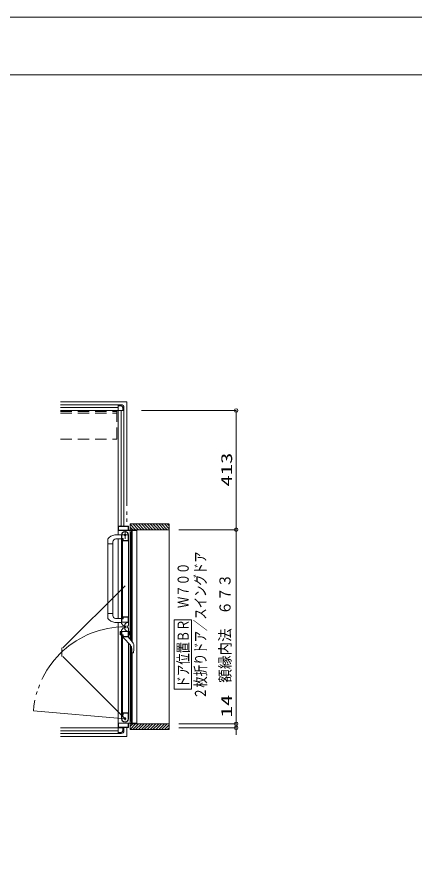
# Model space of a CAD drawing. Units: millimetres on the paper. Extents: x -305 to 305, y -152 to 152.
# Drawn here: x -100.9 to -32, y 0 to 148.5 of the extents above; entities that cross this region are included whole.
import ezdxf
from ezdxf.enums import TextEntityAlignment as Align

# ---------------------------------------------------------------- set-up
doc = ezdxf.new("R2010")
doc.units = ezdxf.units.MM
for name, pattern in [('DASHED2', [3, 2, -1]), ('LONG_CHAIN', [21, 18, -1, 1, -1]), ('LONG_DOUBLE_CHAIN', [21.8, 18, -1, 0.6, -0.6, 0.6, -1])]:
    doc.linetypes.add(name, pattern=pattern)
for name, color, linetype, lineweight in [('0-0_0', 7, 'Continuous', 9), ('0-1_VIEW0001', 7, 'Continuous', 9), ('0-3_図面枠', 3, 'Continuous', 9), ('0-4_DEFPOINTS', 7, 'Continuous', 9)]:
    doc.layers.add(name, color=color, linetype=linetype, lineweight=lineweight)
doc.styles.add('ＭＳ ゴシック', font='')
doc.styles.get('ＭＳ ゴシック').set_extended_font_data('MS Gothic')

# ---------------------------------------------------------------- blocks, each defined once
blk = doc.blocks.new('_ORIGIN')
at = {"layer": '0-0_0'}
blk.add_line((0, 0), (-1, 0), dxfattribs=at)
blk.add_circle((0, 0), 0.5, dxfattribs=at)

msp = doc.modelspace()

# ---------------------------------------------------------------- linework, layer by layer
at = {"layer": '0-0_0'}
for p, q in [((-79.394, 80.324), (-62.984, 80.324)), ((-62.984, 79.724), (-62.984, 60.254)), ((-72.945, 59.654), (-62.984, 59.654)), ((-72.945, 59.654), (-62.984, 59.654)), ((-62.984, 59.054), (-62.984, 26.604)), ((-62.984, 26.004), (-62.984, 31.251)), ((-62.984, 26.604), (-62.984, 27.204)), ((-72.945, 26.004), (-62.984, 26.004)), ((-72.945, 26.004), (-62.984, 26.004)), ((-72.945, 25.324), (-62.984, 25.324)), ((-62.984, 26.004), (-62.984, 25.324)), ((-62.984, 24.724), (-62.984, 24.124))]:
    msp.add_line(p, q, dxfattribs=at)
at = {"layer": '0-1_VIEW0001'}
for p, q in [((-93.434, 81.323), (-83.434, 81.323)), ((-83.434, 81.323), (-93.434, 81.323)), ((-83.434, 80.823), (-93.434, 80.823)), ((-82.434, 80.323), (-93.434, 80.323)), ((-83.434, 81.323), (-83.434, 80.923)), ((-83.434, 81.323), (-82.934, 81.323)), ((-83.434, 60.198), (-83.434, 81.323)), ((-82.934, 81.123), (-83.434, 81.123)), ((-82.934, 60.248), (-82.934, 80.323)), ((-82.834, 80.323), (-82.434, 80.323)), ((-82.634, 80.323), (-82.634, 80.823)), ((-82.434, 80.323), (-82.434, 80.823)), ((-82.434, 80.323), (-82.434, 60.248)), ((-82.434, 60.248), (-82.434, 80.323)), ((-83.434, 60.2), (-83.434, 58.774)), ((-81.114, 59.498), (-83.409, 59.498)), ((-83.389, 59.563), (-83.389, 60.188)), ((-83.384, 60.248), (-83.049, 60.248)), ((-83.374, 60.203), (-81.694, 60.203)), ((-81.694, 59.548), (-83.374, 59.548)), ((-83.034, 60.263), (-83.034, 60.313)), ((-83.024, 60.323), (-83.004, 60.323)), ((-82.994, 60.313), (-82.994, 60.263)), ((-82.979, 60.248), (-81.684, 60.248)), ((-81.679, 60.188), (-81.679, 59.563)), ((-81.634, 60.198), (-81.634, 59.563)), ((-81.619, 59.548), (-80.249, 59.548)), ((-74.609, 60.648), (-81.359, 60.648)), ((-81.359, 59.649), (-81.359, 60.648)), ((-80.41, 59.648), (-81.359, 60.598)), ((-80.91, 59.648), (-81.359, 60.098)), ((-74.609, 59.648), (-81.359, 59.648)), ((-81.328, 40.653), (-81.328, 59.498)), ((-81.099, 59.163), (-81.099, 59.483)), ((-81.049, 59.483), (-81.049, 58.798)), ((-80.199, 59.498), (-81.034, 59.498)), ((-81.011, 40.269), (-81.011, 59.498)), ((-79.91, 59.648), (-80.909, 60.648)), ((-79.41, 59.648), (-80.409, 60.648)), ((-80.234, 59.563), (-80.234, 59.633)), ((-80.184, 59.633), (-80.184, 59.513)), ((-80.184, 26.148), (-80.184, 59.498)), ((-78.909, 59.648), (-79.909, 60.648)), ((-78.409, 59.648), (-79.409, 60.648)), ((-77.909, 59.648), (-78.909, 60.648)), ((-77.409, 59.648), (-78.409, 60.648)), ((-76.909, 59.648), (-77.909, 60.648)), ((-76.409, 59.648), (-77.409, 60.648)), ((-75.909, 59.648), (-76.909, 60.648)), ((-75.414, 59.648), (-76.414, 60.648)), ((-74.919, 59.648), (-75.919, 60.648)), ((-74.609, 59.833), (-75.424, 60.648)), ((-74.609, 60.328), (-74.929, 60.648)), ((-74.609, 60.597), (-74.609, 24.998)), ((-85.199, 57.198), (-85.199, 58.058)), ((-84.973, 58.311), (-85.172, 58.127)), ((-83.844, 58.053), (-82.849, 58.053)), ((-83.677, 58.773), (-82.859, 58.776)), ((-83.434, 58.048), (-83.434, 44.274)), ((-82.849, 57.763), (-82.849, 58.748)), ((-82.804, 58.218), (-82.804, 58.748)), ((-82.684, 58.073), (-82.784, 58.073)), ((-82.784, 44.248), (-82.784, 58.073)), ((-82.634, 58.098), (-82.759, 58.098)), ((-82.614, 58.143), (-82.729, 58.143)), ((-82.684, 44.248), (-82.684, 58.073)), ((-82.584, 57.823), (-82.584, 58.048)), ((-82.539, 57.808), (-82.539, 58.068)), ((-81.699, 58.822), (-81.699, 57.808)), ((-81.649, 58.749), (-81.649, 44.573)), ((-81.249, 59.043), (-81.249, 59.098)), ((-81.249, 58.798), (-81.249, 58.863)), ((-81.214, 59.028), (-81.234, 59.028)), ((-81.234, 58.878), (-81.214, 58.878)), ((-81.199, 59.148), (-81.114, 59.148)), ((-81.199, 59.088), (-81.199, 59.043)), ((-81.199, 58.863), (-81.199, 58.818)), ((-81.099, 58.748), (-81.199, 58.748)), ((-81.188, 40.483), (-81.188, 58.748)), ((-81.114, 59.103), (-81.184, 59.103)), ((-81.184, 58.803), (-81.114, 58.803)), ((-81.099, 58.818), (-81.099, 59.088)), ((-85.199, 57.198), (-85.199, 44.262)), ((-84.344, 57.198), (-85.199, 57.198)), ((-84.349, 57.198), (-84.349, 45.124)), ((-84.344, 57.198), (-84.344, 57.553)), ((-82.834, 44.573), (-82.834, 57.748)), ((-82.808, 57.748), (-82.834, 57.748)), ((-82.786, 57.77), (-82.795, 57.755)), ((-82.624, 57.777), (-82.624, 57.783)), ((-82.614, 57.755), (-82.622, 57.77)), ((-81.659, 57.748), (-82.601, 57.748)), ((-81.709, 57.798), (-82.529, 57.798)), ((-84.344, 45.124), (-85.199, 45.124)), ((-84.344, 45.124), (-84.344, 44.769)), ((-82.849, 44.558), (-82.849, 43.572)), ((-82.834, 44.573), (-82.808, 44.573)), ((-82.795, 44.566), (-82.786, 44.552)), ((-82.622, 44.552), (-82.614, 44.566)), ((-81.649, 44.573), (-82.601, 44.573)), ((-81.649, 44.604), (-81.649, 43.034)), ((-84.974, 44.011), (-85.172, 44.194)), ((-83.914, 44.274), (-82.859, 44.274)), ((-83.677, 43.548), (-82.859, 43.546)), ((-83.434, 24.323), (-83.434, 43.548)), ((-83.434, 43.548), (-83.434, 25.448)), ((-82.804, 43.658), (-82.804, 44.108)), ((-81.709, 43.643), (-82.789, 43.643)), ((-82.784, 44.248), (-82.684, 44.248)), ((-82.759, 44.223), (-82.634, 44.223)), ((-82.729, 44.183), (-82.614, 44.183)), ((-82.624, 44.538), (-82.624, 44.544)), ((-82.584, 44.273), (-82.584, 44.498)), ((-82.539, 44.258), (-82.539, 44.508)), ((-82.524, 44.523), (-81.709, 44.523)), ((-81.723, 43.553), (-81.803, 43.553)), ((-81.699, 44.513), (-81.699, 43.653)), ((-70.755, 44.035), (-73.755, 44.035)), ((-73.755, 32.035), (-73.755, 44.035)), ((-70.755, 32.035), (-70.755, 44.035)), ((-83.099, 41.948), (-83.099, 41.497)), ((-82.849, 42.073), (-83.044, 42.021)), ((-82.949, 41.399), (-82.949, 42.046)), ((-82.849, 41.088), (-82.849, 42.074)), ((-82.804, 41.988), (-82.804, 41.538)), ((-81.709, 42.003), (-82.789, 42.003)), ((-82.419, 42.977), (-82.549, 43.052)), ((-82.419, 42.669), (-82.549, 42.594)), ((-82.343, 43.013), (-82.343, 42.633)), ((-81.854, 42.908), (-81.854, 43.058)), ((-81.854, 42.738), (-81.854, 42.588)), ((-81.799, 42.883), (-81.829, 42.883)), ((-81.799, 42.763), (-81.829, 42.763)), ((-81.699, 41.133), (-81.699, 41.993)), ((-81.649, 41.043), (-81.649, 42.613)), ((-81.549, 41.399), (-81.549, 42.046)), ((-81.499, 42.006), (-81.499, 41.44)), ((-82.849, 41.373), (-83.044, 41.425)), ((-82.834, 41.073), (-82.834, 27.898)), ((-82.834, 41.073), (-82.808, 41.073)), ((-82.795, 41.08), (-82.786, 41.095)), ((-82.784, 41.398), (-82.784, 27.573)), ((-82.784, 41.398), (-82.684, 41.398)), ((-82.759, 41.423), (-82.634, 41.423)), ((-82.729, 41.463), (-82.614, 41.463)), ((-82.684, 41.398), (-82.684, 27.573)), ((-82.624, 41.108), (-82.624, 41.102)), ((-82.622, 41.095), (-82.614, 41.08)), ((-82.601, 41.073), (-81.659, 41.073)), ((-82.584, 41.373), (-82.584, 41.148)), ((-82.539, 41.388), (-82.539, 41.138)), ((-82.524, 41.123), (-81.709, 41.123)), ((-82.524, 41.073), (-82.524, 40.982)), ((-82.495, 40.911), (-81.317, 39.623)), ((-80.936, 40.178), (-81.674, 41.073)), ((-81.649, 41.373), (-81.525, 41.406)), ((-81.649, 26.898), (-81.649, 39.986)), ((-81.328, 26.148), (-81.328, 39.635)), ((-81.188, 26.898), (-81.188, 39.438)), ((-81.09, 39.039), (-81.09, 38.52)), ((-81.029, 38.359), (-81.027, 38.357)), ((-81.011, 26.148), (-81.011, 38.323)), ((-80.952, 38.323), (-80.87, 38.323)), ((-80.828, 38.337), (-80.8, 38.371)), ((-80.828, 38.337), (-80.828, 38.336)), ((-80.756, 38.487), (-80.8, 38.371)), ((-70.755, 32.035), (-73.755, 32.035)), ((-82.849, 27.883), (-82.849, 26.898)), ((-82.808, 27.898), (-82.834, 27.898)), ((-82.804, 27.428), (-82.804, 26.898)), ((-82.786, 27.877), (-82.795, 27.891)), ((-82.684, 27.573), (-82.784, 27.573)), ((-82.634, 27.548), (-82.759, 27.548)), ((-82.614, 27.503), (-82.729, 27.503)), ((-82.624, 27.869), (-82.624, 27.863)), ((-82.614, 27.891), (-82.622, 27.877)), ((-81.659, 27.898), (-82.601, 27.898)), ((-82.584, 27.823), (-82.584, 27.598)), ((-82.539, 27.838), (-82.539, 27.578)), ((-81.709, 27.848), (-82.529, 27.848)), ((-81.699, 26.825), (-81.699, 27.838)), ((-81.249, 26.848), (-81.249, 26.783)), ((-81.234, 26.768), (-81.214, 26.768)), ((-81.099, 26.898), (-81.199, 26.898)), ((-81.199, 26.783), (-81.199, 26.828)), ((-81.184, 26.843), (-81.114, 26.843)), ((-81.099, 26.828), (-81.099, 26.558)), ((-81.049, 26.163), (-81.049, 26.848)), ((-93.434, 25.323), (-82.434, 25.323)), ((-81.114, 26.148), (-83.409, 26.148)), ((-83.389, 26.083), (-83.389, 25.458)), ((-83.384, 25.398), (-83.049, 25.398)), ((-81.694, 26.098), (-83.374, 26.098)), ((-83.374, 25.443), (-81.694, 25.443)), ((-83.034, 25.383), (-83.034, 25.333)), ((-83.024, 25.323), (-83.004, 25.323)), ((-82.994, 25.333), (-82.994, 25.383)), ((-82.979, 25.398), (-81.684, 25.398)), ((-82.934, 25.323), (-82.934, 25.398)), ((-82.834, 25.323), (-82.434, 25.323)), ((-82.634, 25.323), (-82.634, 24.823)), ((-82.434, 25.398), (-82.434, 25.323)), ((-82.434, 25.323), (-82.434, 25.398)), ((-82.434, 25.323), (-82.434, 24.823)), ((-81.679, 25.458), (-81.679, 26.083)), ((-81.634, 25.448), (-81.634, 26.083)), ((-81.619, 26.098), (-80.249, 26.098)), ((-74.609, 25.998), (-81.359, 25.998)), ((-80.41, 25.998), (-81.359, 25.048)), ((-80.91, 25.998), (-81.359, 25.548)), ((-81.249, 26.603), (-81.249, 26.548)), ((-81.214, 26.618), (-81.234, 26.618)), ((-81.199, 26.558), (-81.199, 26.603)), ((-81.199, 26.498), (-81.114, 26.498)), ((-81.114, 26.543), (-81.184, 26.543)), ((-81.099, 26.483), (-81.099, 26.163)), ((-80.199, 26.148), (-81.034, 26.148)), ((-79.91, 25.998), (-80.909, 24.998)), ((-79.41, 25.998), (-80.409, 24.998)), ((-80.234, 26.083), (-80.234, 26.013)), ((-80.184, 26.013), (-80.184, 26.133)), ((-78.91, 25.998), (-79.909, 24.998)), ((-78.409, 25.998), (-79.409, 24.998)), ((-77.91, 25.998), (-78.909, 24.998)), ((-77.409, 25.998), (-78.409, 24.998)), ((-76.909, 25.998), (-77.909, 24.998)), ((-76.409, 25.998), (-77.409, 24.998)), ((-75.909, 25.998), (-76.909, 24.998)), ((-75.414, 25.998), (-76.414, 24.998)), ((-74.919, 25.998), (-75.919, 24.998)), ((-74.609, 25.814), (-75.425, 24.998)), ((-74.609, 25.319), (-74.93, 24.998)), ((-83.434, 24.823), (-93.434, 24.823)), ((-93.434, 24.323), (-83.434, 24.323)), ((-83.434, 24.323), (-93.434, 24.323)), ((-83.434, 24.323), (-83.434, 24.723)), ((-82.934, 24.523), (-83.434, 24.523)), ((-83.434, 24.323), (-82.934, 24.323))]:
    msp.add_line(p, q, dxfattribs=at)
at = {"layer": '0-1_VIEW0001', "color": 6, "linetype": 'DASHED2'}
for p, q in [((-83.684, 75.373), (-83.684, 80.323)), ((-93.434, 80.123), (-83.684, 80.123)), ((-93.434, 79.873), (-83.684, 79.873)), ((-93.434, 75.323), (-83.684, 75.323))]:
    msp.add_line(p, q, dxfattribs=at)
at = {"layer": '0-1_VIEW0001', "linetype": 'LONG_CHAIN'}
for p, q in [((-82.899, 58.748), (-81.599, 58.748)), ((-82.249, 58.098), (-82.249, 59.398)), ((-82.037, 42.823), (-82.428, 42.823)), ((-82.249, 43.036), (-82.249, 42.611)), ((-82.019, 26.898), (-82.479, 26.898)), ((-82.249, 26.668), (-82.249, 27.128))]:
    msp.add_line(p, q, dxfattribs=at)
at = {"layer": '0-1_VIEW0001', "linetype": 'LONG_DOUBLE_CHAIN'}
for p, q in [((-82.249, 49.945), (-93.01, 39.185)), ((-93.21, 39.185), (-93.21, 37.659)), ((-82.249, 26.898), (-93.01, 37.659)), ((-98.114, 28.286), (-82.249, 26.898)), ((-81.934, 25.398), (-81.934, 23.823)), ((-93.434, 23.823), (-81.934, 23.823))]:
    msp.add_line(p, q, dxfattribs=at)
at = {"layer": '0-1_VIEW0001', "color": 5}
msp.add_line((-81.359, 25.998), (-74.609, 25.998), dxfattribs=at)
at = {"layer": '0-1_VIEW0001', "linetype": 'LONG_DOUBLE_CHAIN'}
msp.add_lwpolyline([(-93.434, 81.823), (-81.934, 81.823), (-81.934, 60.248)], dxfattribs=at)
at = {"layer": '0-1_VIEW0001'}
for points in [[(-81.649, 41.373), (-81.649, 42.073), (-81.525, 42.039)], [(-81.082, 38.459), (-81.083, 38.463), (-81.084, 38.467), (-81.085, 38.471), (-81.086, 38.476), (-81.087, 38.48), (-81.087, 38.484), (-81.088, 38.489), (-81.089, 38.493), (-81.089, 38.497), (-81.09, 38.502), (-81.09, 38.504), (-81.09, 38.506), (-81.09, 38.508), (-81.09, 38.51), (-81.09, 38.512), (-81.09, 38.515), (-81.09, 38.517), (-81.09, 38.519), (-81.09, 38.521), (-81.09, 38.523)], [(-81.029, 38.359), (-81.03, 38.36), (-81.031, 38.361), (-81.032, 38.362), (-81.033, 38.363), (-81.034, 38.364), (-81.035, 38.366), (-81.036, 38.367), (-81.037, 38.368), (-81.038, 38.37), (-81.039, 38.371), (-81.04, 38.373), (-81.041, 38.374), (-81.042, 38.375), (-81.043, 38.377), (-81.044, 38.378), (-81.045, 38.38), (-81.046, 38.381), (-81.047, 38.383), (-81.049, 38.385), (-81.051, 38.388), (-81.053, 38.391), (-81.054, 38.394), (-81.056, 38.397), (-81.058, 38.401), (-81.06, 38.404), (-81.062, 38.408), (-81.064, 38.412), (-81.066, 38.415), (-81.068, 38.419), (-81.069, 38.423), (-81.071, 38.427), (-81.073, 38.43), (-81.074, 38.434), (-81.076, 38.438), (-81.077, 38.442), (-81.078, 38.446), (-81.08, 38.45), (-81.081, 38.455), (-81.082, 38.459)], [(-80.87, 38.323), (-80.868, 38.323), (-80.866, 38.324), (-80.864, 38.324), (-80.861, 38.324), (-80.859, 38.324), (-80.857, 38.325), (-80.855, 38.325), (-80.853, 38.326), (-80.85, 38.326), (-80.848, 38.327), (-80.846, 38.327), (-80.844, 38.328), (-80.842, 38.329), (-80.839, 38.329), (-80.837, 38.33), (-80.835, 38.331), (-80.833, 38.332), (-80.831, 38.334), (-80.83, 38.335), (-80.828, 38.336)], [(-74.609, 24.998), (-81.359, 24.998), (-81.359, 25.999)]]:
    msp.add_lwpolyline(points, dxfattribs=at)
for centre, radius in [((-82.249, 58.748), 0.125), ((-82.249, 42.823), 0.113), ((-82.249, 26.898), 0.125)]:
    msp.add_circle(centre, radius, dxfattribs=at)
for centre, radius, start, end in [((-82.934, 80.823), 0.5, 0, 90), ((-82.934, 80.823), 0.3, 0, 90), ((-83.384, 60.198), 0.05, 90, 180), ((-83.409, 59.523), 0.025, 180, 270), ((-83.374, 60.188), 0.015, 90, 180), ((-83.374, 59.563), 0.015, 180, 270), ((-83.049, 60.263), 0.015, 270, 0), ((-83.024, 60.313), 0.01, 90, 180), ((-83.004, 60.313), 0.01, 0, 90), ((-82.979, 60.263), 0.015, 180, 270), ((-81.694, 60.188), 0.015, 0, 90), ((-81.694, 59.563), 0.015, 270, 0), ((-81.684, 60.198), 0.05, 0, 90), ((-81.619, 59.563), 0.015, 180, 270), ((-81.114, 59.483), 0.015, 0, 90), ((-81.034, 59.483), 0.015, 90, 180), ((-80.249, 59.563), 0.015, 270, 0), ((-80.219, 59.633), 0.015, 90, 180), ((-80.199, 59.633), 0.015, 0, 90), ((-80.199, 59.513), 0.015, 270, 0), ((-85.099, 58.058), 0.1, 136.52757, 180), ((-83.67, 56.703), 2.07, 90.2, 129.02418), ((-83.844, 57.553), 0.5, 90, 180), ((-82.249, 58.748), 0.6, 0, 180), ((-82.249, 58.748), 0.555, 7.76707, 180), ((-82.729, 58.218), 0.075, 180, 270), ((-82.759, 58.073), 0.025, 90, 180), ((-82.634, 58.048), 0.05, 0, 90), ((-82.614, 58.068), 0.075, 0, 90), ((-81.709, 58.822), 0.01, 0, 7.76707), ((-81.199, 59.098), 0.05, 90, 180), ((-81.234, 59.043), 0.015, 180, 270), ((-81.234, 58.863), 0.015, 90, 180), ((-81.199, 58.798), 0.05, 180, 270), ((-81.214, 59.043), 0.015, 270, 0), ((-81.214, 58.863), 0.015, 0, 90), ((-81.184, 59.088), 0.015, 90, 180), ((-81.184, 58.818), 0.015, 180, 270), ((-81.114, 59.163), 0.015, 270, 0), ((-81.114, 59.088), 0.015, 0, 90), ((-81.114, 58.818), 0.015, 270, 0), ((-81.099, 58.798), 0.05, 270, 0), ((-82.834, 57.763), 0.015, 180, 270), ((-82.808, 57.763), 0.015, 270, 329.03624), ((-82.799, 57.777), 0.015, 329.03624, 0), ((-82.609, 57.783), 0.015, 90, 180), ((-82.609, 57.777), 0.015, 180, 210.96376), ((-82.601, 57.763), 0.015, 210.96376, 270), ((-82.609, 57.823), 0.025, 270, 0), ((-82.529, 57.808), 0.01, 180, 270), ((-81.709, 57.808), 0.01, 270, 0), ((-81.659, 57.758), 0.01, 270, 0), ((-83.844, 44.769), 0.5, 180, 262.04438), ((-82.834, 44.558), 0.015, 90, 180), ((-82.808, 44.558), 0.015, 30.96376, 90), ((-82.799, 44.544), 0.015, 0, 30.96376), ((-82.609, 44.544), 0.015, 149.03624, 180), ((-82.601, 44.558), 0.015, 90, 149.03624), ((-81.659, 44.563), 0.01, 0, 90), ((-85.099, 44.263), 0.1, 180, 223.47243), ((-83.67, 45.618), 2.07, 230.94186, 269.8), ((-82.249, 43.572), 0.6, 180, 240), ((-82.729, 44.108), 0.075, 90, 180), ((-82.789, 43.658), 0.015, 180, 270), ((-82.759, 44.248), 0.025, 180, 270), ((-82.634, 44.273), 0.05, 270, 0), ((-82.609, 44.538), 0.015, 180, 270), ((-82.614, 44.258), 0.075, 270, 0), ((-82.609, 44.498), 0.025, 0, 90), ((-82.524, 44.508), 0.015, 90, 180), ((-81.803, 43.013), 0.54, 90, 180), ((-81.709, 44.513), 0.01, 0, 90), ((-81.709, 43.653), 0.01, 270, 0), ((-83.024, 41.948), 0.075, 105, 180), ((-82.249, 42.074), 0.6, 120, 180), ((-82.789, 41.988), 0.015, 90, 180), ((-81.803, 42.633), 0.54, 180, 270), ((-81.829, 42.908), 0.025, 180, 270), ((-81.829, 42.738), 0.025, 90, 180), ((-81.799, 43.033), 0.15, 270, 0), ((-81.799, 42.613), 0.15, 0, 90), ((-81.709, 41.993), 0.01, 0, 90), ((-81.534, 42.006), 0.035, 0, 75), ((-83.024, 41.497), 0.075, 180, 255), ((-82.834, 41.088), 0.015, 180, 270), ((-82.808, 41.088), 0.015, 270, 329.03624), ((-82.729, 41.538), 0.075, 180, 270), ((-82.799, 41.102), 0.015, 329.03624, 0), ((-82.759, 41.398), 0.025, 90, 180), ((-82.634, 41.373), 0.05, 0, 90), ((-82.609, 41.108), 0.015, 90, 180), ((-82.609, 41.102), 0.015, 180, 210.96376), ((-82.614, 41.388), 0.075, 0, 90), ((-82.601, 41.088), 0.015, 210.96376, 270), ((-82.609, 41.148), 0.025, 270, 0), ((-82.524, 41.138), 0.015, 180, 270), ((-82.424, 40.982), 0.1, 180, 222.43623), ((-81.709, 41.133), 0.01, 270, 0), ((-81.659, 41.083), 0.01, 270, 0), ((-81.534, 41.44), 0.035, 285, 0), ((-81.631, 39.605), 0.9, 9.28844, 39.5), ((-81.955, 39.039), 0.865, 0, 42.43623), ((-84.364, 39.158), 3.67, 349.4547, 9.28844), ((-80.952, 38.423), 0.1, 221.81032, 270), ((-82.834, 27.883), 0.015, 90, 180), ((-82.249, 26.898), 0.6, 180, 0), ((-82.808, 27.883), 0.015, 30.96376, 90), ((-82.729, 27.428), 0.075, 90, 180), ((-82.249, 26.898), 0.555, 180, 352.23293), ((-82.799, 27.869), 0.015, 0, 30.96376), ((-82.759, 27.573), 0.025, 180, 270), ((-82.634, 27.598), 0.05, 270, 0), ((-82.609, 27.869), 0.015, 149.03624, 180), ((-82.609, 27.863), 0.015, 180, 270), ((-82.601, 27.883), 0.015, 90, 149.03624), ((-82.614, 27.578), 0.075, 270, 0), ((-82.609, 27.823), 0.025, 0, 90), ((-82.529, 27.838), 0.01, 90, 180), ((-81.709, 27.838), 0.01, 0, 90), ((-81.709, 26.825), 0.01, 352.23293, 0), ((-81.659, 27.888), 0.01, 0, 90), ((-81.664, 26.998), 0.015, 0, 2.69354), ((-81.199, 26.848), 0.05, 90, 180), ((-81.234, 26.783), 0.015, 180, 270), ((-81.214, 26.783), 0.015, 270, 0), ((-81.184, 26.828), 0.015, 90, 180), ((-81.114, 26.828), 0.015, 0, 90), ((-81.099, 26.848), 0.05, 0, 90), ((-83.409, 26.123), 0.025, 90, 180), ((-83.384, 25.448), 0.05, 180, 270), ((-83.374, 26.083), 0.015, 90, 180), ((-83.374, 25.458), 0.015, 180, 270), ((-83.049, 25.383), 0.015, 0, 90), ((-83.024, 25.333), 0.01, 180, 270), ((-83.004, 25.333), 0.01, 270, 0), ((-82.979, 25.383), 0.015, 90, 180), ((-81.694, 26.083), 0.015, 0, 90), ((-81.694, 25.458), 0.015, 270, 0), ((-81.684, 25.448), 0.05, 270, 0), ((-81.619, 26.083), 0.015, 90, 180), ((-81.234, 26.603), 0.015, 90, 180), ((-81.199, 26.548), 0.05, 180, 270), ((-81.214, 26.603), 0.015, 0, 90), ((-81.184, 26.558), 0.015, 180, 270), ((-81.114, 26.558), 0.015, 270, 0), ((-81.114, 26.483), 0.015, 0, 90), ((-81.114, 26.163), 0.015, 270, 0), ((-81.034, 26.163), 0.015, 180, 270), ((-80.249, 26.083), 0.015, 0, 90), ((-80.219, 26.013), 0.015, 180, 270), ((-80.199, 26.133), 0.015, 0, 90), ((-80.199, 26.013), 0.015, 270, 0), ((-82.934, 24.823), 0.5, 270, 0), ((-82.934, 24.823), 0.3, 270, 0)]:
    msp.add_arc(centre, radius, start, end, dxfattribs=at)
at = {"layer": '0-1_VIEW0001', "color": 6, "linetype": 'DASHED2'}
msp.add_arc((-83.734, 75.373), 0.05, 270, 0, dxfattribs=at)
at = {"layer": '0-1_VIEW0001', "linetype": 'LONG_DOUBLE_CHAIN'}
msp.add_arc((-82.249, 26.898), 15.925, 90, 175, dxfattribs=at)
at = {"layer": '0-3_図面枠'}
msp.add_lwpolyline([(-291.017, -138.498), (108.983, -138.498), (108.983, 138.502), (-291.017, 138.502)], close=True, dxfattribs=at)
at = {"layer": '0-4_DEFPOINTS'}
msp.add_line((118.983, 148.502), (-301.017, 148.502), dxfattribs=at)

# ---------------------------------------------------------------- block references
at = {"layer": '0-0_0', "xscale": 0.6, "yscale": 0.6}
for p, rotation in [((-62.984, 80.324), 90), ((-62.984, 59.654), 270), ((-62.984, 59.654), 90), ((-62.984, 26.004), 270), ((-62.984, 26.004), 270), ((-62.984, 25.324), 90)]:
    msp.add_blockref('_ORIGIN', p, dxfattribs=dict(at, rotation=rotation))

# ---------------------------------------------------------------- texts
at = {"layer": '0-0_0', "style": 'ＭＳ ゴシック'}
for s, width, p in [('413', 1.5, (-63.114, 67.133)), ('額縁内法\u3000６７３', 0.9, (-63.386, 33.136)), ('14', 1.5, (-63.114, 27.132))]:
    msp.add_text(s, height=1.921, rotation=90, dxfattribs=dict(at, width=width)).set_placement(p, align=Align.BOTTOM_LEFT)
at = {"layer": '0-1_VIEW0001', "style": 'ＭＳ ゴシック', "width": 0.75}
for s, p in [('２枚折りドア／スイングドア', (-67.638, 30.32)), ('ドア位置ＢＲ\u3000Ｗ７００', (-70.635, 32.32))]:
    msp.add_text(s, height=1.921, rotation=90, dxfattribs=at).set_placement(p, align=Align.BOTTOM_LEFT)

doc.saveas('drawing.dxf')
